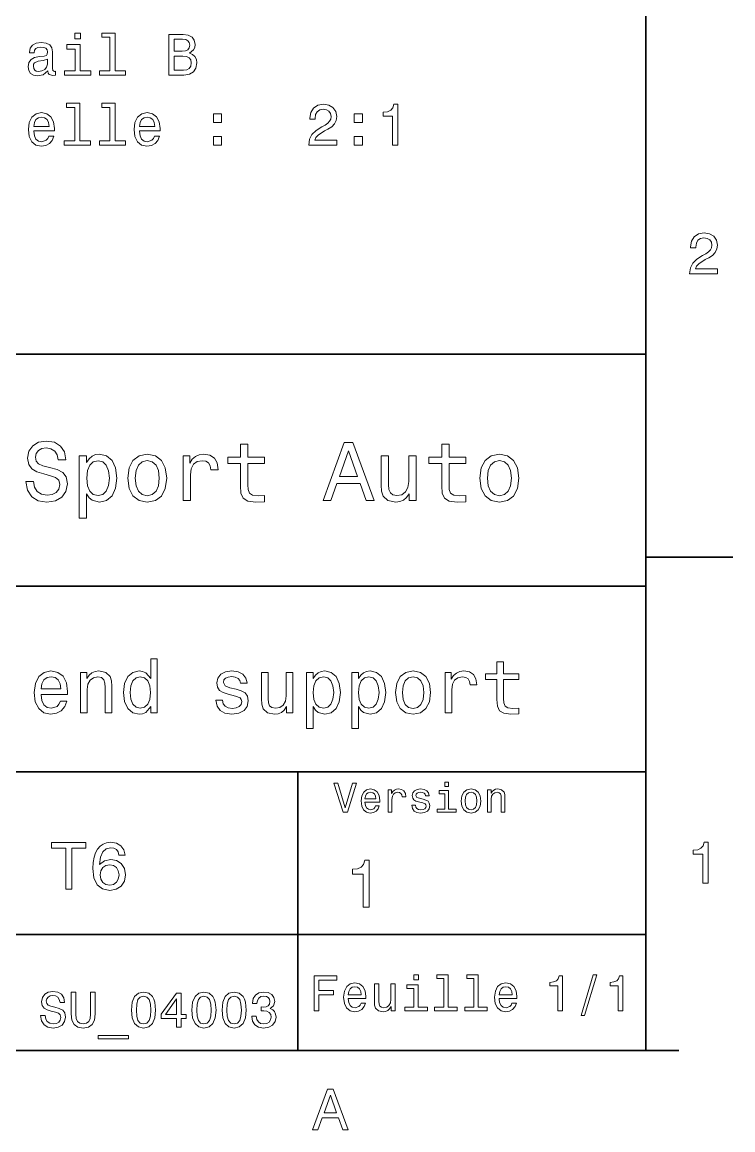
# Model space of a CAD drawing. Extents: x 0 to 297, y 0 to 210.
# Drawn here: x 233.2 to 294.5, y 3.2 to 98.6 of the extents above; entities that cross this region are included whole.
import ezdxf

# ---------------------------------------------------------------- set-up
doc = ezdxf.new("R2010")
doc.units = 0

msp = doc.modelspace()

# ---------------------------------------------------------------- linework, layer by layer
at = {"color": 7, "lineweight": 35}
for p, q in [((287, 10), (287, 200)), ((97, 70), (287, 70)), ((287, 70), (287, 10)), ((162, 50), (287, 50)), ((162, 34), (287, 34)), ((257, 10), (257, 34)), ((162, 20), (287, 20)), ((12.844055, 10), (289.844055, 10)), ((97, 10), (287, 10))]:
    msp.add_line(p, q, dxfattribs=at)
at = {"color": 7, "lineweight": 35, "ltscale": 0.1875}
msp.add_line((287, 52.5), (294.5, 52.5), dxfattribs=at)
at = {"color": 7, "lineweight": 13}
for points in [[(238.25148, 97.669472), (237.782455, 97.669472), (237.782455, 97.165146), (238.25148, 97.165146)], [(240.798309, 97.296272), (240.798309, 94.421631), (239.885483, 94.421631), (239.885483, 94.048431), (242.149902, 94.048431), (242.149902, 94.421631), (241.242111, 94.421631), (241.242111, 97.669472), (240.102341, 97.669472), (240.102341, 97.296272)], [(247.66214, 95.939644), (248.015167, 96.232147), (248.105942, 96.428833), (248.1362, 96.670914), (248.070648, 97.049149), (247.873962, 97.321487), (247.556244, 97.487915), (247.112427, 97.548431), (245.86676, 97.548431), (245.86676, 94.048431), (247.183044, 94.048431), (247.652054, 94.119034), (248.000046, 94.325806), (248.216904, 94.653618), (248.292542, 95.09742), (248.247162, 95.394974), (248.126129, 95.64209), (247.929443, 95.823647)], [(235.452484, 94.401459), (235.452484, 94.38633), (235.477707, 94.214859), (235.55336, 94.093819), (235.871078, 93.998001), (236.118195, 94.038345), (236.118195, 94.381287), (236.012283, 94.366158), (235.871078, 94.431717), (235.845856, 94.633446), (235.845856, 96.035461), (235.785339, 96.393532), (235.608826, 96.645691), (235.301193, 96.796989), (234.867477, 96.852463), (234.443848, 96.791946), (234.131165, 96.620476), (233.934479, 96.353188), (233.868912, 96.00016), (233.868912, 95.969902), (234.267334, 95.969902), (234.302628, 96.181717), (234.413589, 96.333015), (234.595139, 96.42379), (234.852341, 96.459091), (235.099457, 96.433876), (235.27597, 96.358231), (235.381882, 96.227104), (235.417191, 96.045547), (235.397018, 95.833733), (235.316315, 95.727829), (235.114594, 95.677391), (234.736343, 95.637047), (234.302628, 95.546272), (233.994995, 95.384888), (233.813446, 95.132729), (233.757965, 94.759529), (233.808395, 94.426674), (233.964737, 94.179558), (234.216904, 94.023216), (234.56488, 93.967743), (235.033905, 94.073647)], [(238.236343, 94.421631), (238.236343, 96.665863), (237.096588, 96.665863), (237.096588, 96.287628), (237.792542, 96.287628), (237.792542, 94.421631), (236.884766, 94.421631), (236.884766, 94.048431), (239.154221, 94.048431), (239.154221, 94.421631)], [(247.016617, 96.095985), (246.330734, 96.095985), (246.330734, 97.129845), (247.056961, 97.129845), (247.329285, 97.099586), (247.520935, 97.008804), (247.636932, 96.852463), (247.677277, 96.620476), (247.631882, 96.388489), (247.510849, 96.227104), (247.304077, 96.126244)], [(247.127563, 94.467018), (246.330734, 94.467018), (246.330734, 95.672348), (247.082169, 95.672348), (247.399902, 95.637047), (247.626846, 95.531143), (247.763, 95.349586), (247.808395, 95.087334), (247.763, 94.809959), (247.636932, 94.618317), (247.42511, 94.502319)], [(235.402054, 94.996559), (235.341537, 94.734314), (235.180161, 94.532578), (234.93808, 94.401459), (234.640533, 94.356071), (234.448883, 94.381287), (234.312714, 94.461975), (234.22699, 94.603188), (234.201767, 94.799873), (234.221939, 94.976387), (234.302628, 95.102463), (234.625397, 95.243675), (235.033905, 95.304192), (235.402054, 95.425232)], [(237.762283, 91.249443), (237.762283, 88.374802), (236.849457, 88.374802), (236.849457, 88.001602), (239.113876, 88.001602), (239.113876, 88.374802), (238.206085, 88.374802), (238.206085, 91.622643), (237.066315, 91.622643), (237.066315, 91.249443)], [(240.798309, 91.249443), (240.798309, 88.374802), (239.885483, 88.374802), (239.885483, 88.001602), (242.149902, 88.001602), (242.149902, 88.374802), (241.242111, 88.374802), (241.242111, 91.622643), (240.102341, 91.622643), (240.102341, 91.249443)], [(234.232025, 89.227104), (236.007248, 89.227104), (236.012283, 89.433876), (235.931595, 90.013847), (235.709686, 90.447571), (235.356674, 90.709816), (234.88765, 90.805634), (234.428711, 90.704773), (234.075684, 90.422348), (233.84874, 89.963417), (233.768051, 89.358231), (233.843704, 88.737915), (234.070648, 88.284019), (234.418625, 88.001602), (234.872513, 87.905785), (235.265884, 87.971344), (235.588654, 88.142815), (235.825684, 88.415146), (235.961853, 88.778259), (235.523102, 88.778259), (235.432312, 88.57653), (235.301193, 88.425232), (234.927994, 88.304199), (234.640533, 88.359673), (234.423676, 88.536186), (234.282455, 88.823647), (234.232025, 89.211975)], [(243.340103, 89.227104), (245.115311, 89.227104), (245.120361, 89.433876), (245.039673, 90.013847), (244.817764, 90.447571), (244.464737, 90.709816), (243.995712, 90.805634), (243.536789, 90.704773), (243.183762, 90.422348), (242.956818, 89.963417), (242.876114, 89.358231), (242.951767, 88.737915), (243.178711, 88.284019), (243.526703, 88.001602), (243.980591, 87.905785), (244.373962, 87.971344), (244.696732, 88.142815), (244.933762, 88.415146), (245.069916, 88.778259), (244.631165, 88.778259), (244.54039, 88.57653), (244.409256, 88.425232), (244.036057, 88.304199), (243.748596, 88.359673), (243.531738, 88.536186), (243.390533, 88.823647), (243.340103, 89.211975)], [(249.719788, 89.958374), (250.415741, 89.958374), (250.415741, 90.709816), (249.719788, 90.709816)], [(257.945282, 88.001602), (260.350891, 88.001602), (260.350891, 88.435318), (258.449615, 88.435318), (258.555511, 88.672348), (258.737061, 88.869034), (259.296875, 89.227104), (259.594421, 89.378403), (259.927277, 89.595261), (260.164307, 89.847427), (260.300476, 90.144974), (260.350891, 90.482872), (260.265167, 90.906502), (260.028137, 91.239357), (259.665039, 91.451172), (259.196014, 91.526817), (258.711853, 91.441086), (258.343689, 91.204048), (258.106659, 90.825813), (258.02597, 90.32653), (258.02597, 90.255928), (258.484924, 90.255928), (258.484924, 90.296272), (258.530304, 90.639214), (258.666473, 90.891373), (258.883331, 91.052757), (259.170776, 91.108231), (259.463287, 91.0578), (259.680145, 90.931717), (259.82135, 90.735031), (259.871796, 90.487915), (259.836487, 90.255928), (259.740662, 90.059242), (259.579285, 89.887772), (259.357391, 89.736473), (259.059845, 89.575089), (258.565613, 89.262405), (258.217621, 88.929558), (258.010834, 88.5261), (257.945282, 88.016731)], [(261.863861, 89.958374), (262.559845, 89.958374), (262.559845, 90.709816), (261.863861, 90.709816)], [(265.157104, 88.001602), (265.616028, 88.001602), (265.616028, 91.526817), (265.273102, 91.526817), (265.182312, 91.219185), (265.000763, 91.012405), (264.723389, 90.891373), (264.340088, 90.851028), (264.340088, 90.492958), (265.157104, 90.492958)], [(234.232025, 89.600304), (234.287506, 89.948288), (234.423676, 90.20549), (234.630447, 90.361832), (234.902771, 90.417305), (235.170074, 90.361832), (235.376846, 90.20549), (235.502914, 89.948288), (235.548309, 89.600304)], [(243.340103, 89.600304), (243.395569, 89.948288), (243.531738, 90.20549), (243.73851, 90.361832), (244.010849, 90.417305), (244.278137, 90.361832), (244.484909, 90.20549), (244.610992, 89.948288), (244.656372, 89.600304)], [(249.719788, 88.001602), (250.415741, 88.001602), (250.415741, 88.753044), (249.719788, 88.753044)], [(261.863861, 88.001602), (262.559845, 88.001602), (262.559845, 88.753044), (261.863861, 88.753044)], [(290.76947, 76.916786), (293.175079, 76.916786), (293.175079, 77.350502), (291.273773, 77.350502), (291.3797, 77.587532), (291.561249, 77.784218), (292.121033, 78.142288), (292.418579, 78.293587), (292.751434, 78.510445), (292.988464, 78.762604), (293.124634, 79.060158), (293.175079, 79.398056), (293.089355, 79.821686), (292.852325, 80.154541), (292.489197, 80.366356), (292.020172, 80.442001), (291.536041, 80.35627), (291.167877, 80.119232), (290.930847, 79.740997), (290.850159, 79.241714), (290.850159, 79.171112), (291.309082, 79.171112), (291.309082, 79.211456), (291.354462, 79.554398), (291.490631, 79.806557), (291.707489, 79.967941), (291.994965, 80.023415), (292.287476, 79.972984), (292.504333, 79.846901), (292.645538, 79.650215), (292.695984, 79.403099), (292.660675, 79.171112), (292.56485, 78.974426), (292.403473, 78.802956), (292.181549, 78.651657), (291.884003, 78.490273), (291.389771, 78.177589), (291.041779, 77.844742), (290.835022, 77.441284), (290.76947, 76.931915)], [(234.20462, 59.030979), (233.548996, 59.030979), (233.693085, 58.267288), (234.053314, 57.70533), (234.608078, 57.366714), (235.357361, 57.244236), (236.099426, 57.359509), (236.654175, 57.67651), (237.007202, 58.17363), (237.136902, 58.82925), (237.028824, 59.420029), (236.726227, 59.801872), (236.236313, 60.054031), (235.580704, 60.241352), (235.018738, 60.378242), (234.651306, 60.536743), (234.442368, 60.767288), (234.377533, 61.127522), (234.442368, 61.451729), (234.629684, 61.696686), (234.917877, 61.862389), (235.314133, 61.920029), (235.71759, 61.84798), (236.034592, 61.653458), (236.24353, 61.32925), (236.344391, 60.889767), (237, 60.889767), (237, 60.904179), (236.884735, 61.581409), (236.546112, 62.085732), (236.01297, 62.402737), (235.292511, 62.510807), (234.644104, 62.402737), (234.139771, 62.100143), (233.815567, 61.631844), (233.700287, 61.026657), (233.793961, 60.486309), (234.067734, 60.118874), (234.5, 59.873917), (235.09079, 59.6866), (235.674362, 59.520893), (236.113831, 59.362389), (236.380402, 59.131844), (236.47406, 58.757202), (236.387619, 58.375359), (236.164276, 58.087173), (235.825653, 57.907059), (235.386169, 57.849422), (234.896255, 57.928673), (234.521622, 58.159222), (234.283875, 58.533859)], [(252.05043, 60.579971), (252.05043, 58.64193), (252.093658, 58.015129), (252.29538, 57.582851), (252.698853, 57.330688), (253.383286, 57.244236), (254.132568, 57.280258), (254.132568, 57.827808), (253.585022, 57.78458), (253.087891, 57.842216), (252.82132, 58.022331), (252.706055, 58.324928), (252.684448, 58.75), (252.684448, 60.579971), (254.132568, 60.579971), (254.132568, 61.120316), (252.684448, 61.120316), (252.684448, 62.251438), (252.05043, 62.251438), (252.05043, 61.120316), (250.955322, 61.120316), (250.955322, 60.579971)], [(259.175781, 57.381123), (259.838623, 57.381123), (260.364563, 58.850864), (262.360229, 58.850864), (262.886169, 57.381123), (263.563416, 57.381123), (261.733429, 62.388329), (260.998566, 62.388329)], [(269.399109, 60.579971), (269.399109, 58.64193), (269.442352, 58.015129), (269.644073, 57.582851), (270.047546, 57.330688), (270.731995, 57.244236), (271.481262, 57.280258), (271.481262, 57.827808), (270.933716, 57.78458), (270.436584, 57.842216), (270.170013, 58.022331), (270.054749, 58.324928), (270.033142, 58.75), (270.033142, 60.579971), (271.481262, 60.579971), (271.481262, 61.120316), (270.033142, 61.120316), (270.033142, 62.251438), (269.399109, 62.251438), (269.399109, 61.120316), (268.304016, 61.120316), (268.304016, 60.579971)], [(238.786743, 60.652016), (238.786743, 61.25), (238.15274, 61.25), (238.15274, 55.882565), (238.786743, 55.882565), (238.786743, 57.971901), (239.010101, 57.633286), (239.262253, 57.409943), (239.896271, 57.244236), (240.50145, 57.381123), (240.976959, 57.791786), (241.286743, 58.440201), (241.402023, 59.319164), (241.286743, 60.190922), (240.976959, 60.839336), (240.50145, 61.242794), (239.896271, 61.386887), (239.550446, 61.343658), (239.255051, 61.206772), (239.002899, 60.976223)], [(242.338623, 59.311958), (242.453888, 58.432995), (242.785309, 57.78458), (243.311249, 57.381123), (244.017303, 57.244236), (244.716141, 57.381123), (245.242081, 57.777374), (245.573486, 58.425793), (245.695969, 59.311958), (245.573486, 60.190922), (245.242081, 60.846542), (244.716141, 61.242794), (244.017303, 61.386887), (243.311249, 61.242794), (242.785309, 60.839336), (242.453888, 60.190922)], [(247.100861, 57.381123), (247.734863, 57.381123), (247.734863, 59.592937), (247.799713, 60.12608), (247.994232, 60.507923), (248.311249, 60.738472), (248.736313, 60.817722), (249.053314, 60.767288), (249.291077, 60.623199), (249.435165, 60.378242), (249.485596, 60.046829), (250.126801, 60.046829), (250.040344, 60.630402), (249.802597, 61.048271), (249.406342, 61.30043), (248.865997, 61.386887), (248.498566, 61.32925), (248.181549, 61.185158), (247.900574, 60.940201), (247.677246, 60.608788), (247.677246, 61.25), (247.100861, 61.25)], [(260.595093, 59.463257), (261.365997, 61.667866), (262.136902, 59.463257)], [(267.194519, 61.25), (266.560516, 61.25), (266.560516, 59.016571), (266.488464, 58.497837), (266.279541, 58.123196), (265.955322, 57.892651), (265.530243, 57.820602), (265.19165, 57.878242), (264.975494, 58.051151), (264.853027, 58.346542), (264.824219, 58.764408), (264.824219, 61.25), (264.190186, 61.25), (264.190186, 58.706772), (264.211792, 58.195244), (264.348694, 57.770172), (264.766571, 57.381123), (265.436584, 57.244236), (265.796814, 57.294666), (266.106628, 57.424351), (266.373199, 57.647694), (266.589325, 57.971901), (266.589325, 57.381123), (267.194519, 57.381123)], [(272.698853, 59.311958), (272.814117, 58.432995), (273.145508, 57.78458), (273.671448, 57.381123), (274.377502, 57.244236), (275.076355, 57.381123), (275.602295, 57.777374), (275.933716, 58.425793), (276.056183, 59.311958), (275.933716, 60.190922), (275.602295, 60.846542), (275.076355, 61.242794), (274.377502, 61.386887), (273.671448, 61.242794), (273.145508, 60.839336), (272.814117, 60.190922)], [(239.788193, 57.8134), (239.363129, 57.907059), (239.053314, 58.195244), (238.858795, 58.663544), (238.793945, 59.319164), (238.858795, 59.967579), (239.053314, 60.435879), (239.363129, 60.716858), (239.788193, 60.817722), (240.177246, 60.716858), (240.48703, 60.428673), (240.681564, 59.960373), (240.753601, 59.319164), (240.681564, 58.67075), (240.48703, 58.195244), (240.177246, 57.907059)], [(242.98703, 59.319164), (243.05188, 59.967579), (243.253601, 60.435879), (243.57782, 60.72406), (244.017303, 60.824928), (244.449585, 60.72406), (244.773773, 60.443081), (244.97551, 59.967579), (245.047546, 59.319164), (244.97551, 58.663544), (244.773773, 58.188038), (244.449585, 57.899853), (244.017303, 57.806194), (243.57782, 57.899853), (243.253601, 58.188038), (243.05188, 58.663544)], [(273.34726, 59.319164), (273.412109, 59.967579), (273.613831, 60.435879), (273.938019, 60.72406), (274.377502, 60.824928), (274.809784, 60.72406), (275.134003, 60.443081), (275.335724, 59.967579), (275.407776, 59.319164), (275.335724, 58.663544), (275.134003, 58.188038), (274.809784, 57.899853), (274.377502, 57.806194), (273.938019, 57.899853), (273.613831, 58.188038), (273.412109, 58.663544)], [(244.310516, 39.638382), (244.310516, 39.100197), (244.881134, 39.100197), (244.881134, 43.755817), (244.317001, 43.755817), (244.317001, 42.050484), (243.882568, 42.543282), (243.616714, 42.659996), (243.311951, 42.705383), (242.760803, 42.575703), (242.332855, 42.212589), (242.054047, 41.629017), (241.956772, 40.844433), (242.054047, 40.059853), (242.332855, 39.469795), (242.760803, 39.100197), (243.311951, 38.976997), (243.616714, 39.022388), (243.889053, 39.139103)], [(274.163544, 41.97916), (274.163544, 40.234924), (274.202454, 39.670803), (274.384003, 39.281754), (274.747131, 39.05481), (275.363098, 38.976997), (276.037476, 39.009418), (276.037476, 39.502213), (275.544678, 39.46331), (275.09726, 39.515182), (274.857361, 39.677288), (274.753601, 39.949619), (274.734131, 40.332184), (274.734131, 41.97916), (276.037476, 41.97916), (276.037476, 42.465469), (274.734131, 42.465469), (274.734131, 43.483482), (274.163544, 43.483482), (274.163544, 42.465469), (273.177948, 42.465469), (273.177948, 41.97916)], [(234.863113, 40.675846), (237.145538, 40.675846), (237.152008, 40.941696), (237.048279, 41.687374), (236.76297, 42.24501), (236.309082, 42.582184), (235.706055, 42.705383), (235.115997, 42.575703), (234.662109, 42.212589), (234.370316, 41.622532), (234.266571, 40.844433), (234.363831, 40.046883), (234.655624, 39.46331), (235.103027, 39.100197), (235.6866, 38.976997), (236.192368, 39.061291), (236.607346, 39.281754), (236.912109, 39.631897), (237.087173, 40.098755), (236.523056, 40.098755), (236.406342, 39.83939), (236.237747, 39.644867), (235.757919, 39.489246), (235.388336, 39.56057), (235.109512, 39.787518), (234.927948, 40.157112), (234.863113, 40.656391)], [(234.863113, 41.155674), (234.934433, 41.603077), (235.109512, 41.933769), (235.375366, 42.134781), (235.725494, 42.206104), (236.069168, 42.134781), (236.335022, 41.933769), (236.497116, 41.603077), (236.555481, 41.155674)], [(238.267288, 39.100197), (238.837891, 39.100197), (238.837891, 41.110283), (238.896255, 41.57066), (239.08429, 41.907833), (239.376068, 42.115326), (239.765137, 42.193138), (240.07637, 42.128296), (240.270889, 41.953224), (240.368164, 41.661438), (240.400574, 41.272388), (240.400574, 39.100197), (240.971191, 39.100197), (240.971191, 41.389103), (240.945251, 41.849476), (240.828522, 42.23204), (240.445953, 42.582184), (239.849426, 42.705383), (239.518738, 42.659996), (239.239914, 42.536797), (239, 42.329304), (238.811951, 42.050484), (238.811951, 42.582184), (238.267288, 42.582184)], [(243.409225, 42.193138), (243.785309, 42.10236), (244.070618, 41.849476), (244.239197, 41.428005), (244.304047, 40.844433), (244.239197, 40.254375), (244.070618, 39.832905), (243.785309, 39.57354), (243.409225, 39.489246), (243.052597, 39.57354), (242.780258, 39.832905), (242.598694, 40.26086), (242.540344, 40.844433), (242.598694, 41.421524), (242.780258, 41.842991), (243.052597, 42.10236)], [(251.682999, 41.129734), (251.131836, 41.259418), (250.723343, 41.408554), (250.587173, 41.71331), (250.626083, 41.927284), (250.762238, 42.082905), (250.982712, 42.180168), (251.30043, 42.219074), (251.605194, 42.180168), (251.845093, 42.063454), (252.000732, 41.888382), (252.065552, 41.654953), (252.623199, 41.654953), (252.623199, 41.667919), (252.52594, 42.08939), (252.260086, 42.420082), (251.845093, 42.627575), (251.30043, 42.705383), (250.749283, 42.627575), (250.34726, 42.413597), (250.094391, 42.095875), (250.016571, 41.693855), (250.074921, 41.30481), (250.256485, 41.032475), (250.554749, 40.837948), (250.989197, 40.701782), (251.624634, 40.546162), (252.013687, 40.38406), (252.117432, 40.254375), (252.156342, 40.059853), (252.097992, 39.819939), (251.942368, 39.638382), (251.689484, 39.521667), (251.352295, 39.482761), (250.995682, 39.521667), (250.736313, 39.657833), (250.561249, 39.878296), (250.489914, 40.183048), (249.938751, 40.183048), (250.029541, 39.664318), (250.29538, 39.288239), (250.716858, 39.061291), (251.30043, 38.976997), (251.909943, 39.061291), (252.357361, 39.288239), (252.629684, 39.651348), (252.726944, 40.124691), (252.655609, 40.533195), (252.45462, 40.812012), (252.123917, 40.993568)], [(256.565552, 42.582184), (255.994965, 42.582184), (255.994965, 40.572098), (255.930115, 40.10524), (255.742065, 39.768063), (255.450287, 39.56057), (255.067719, 39.495731), (254.76297, 39.547604), (254.568451, 39.703224), (254.458221, 39.969074), (254.432281, 40.345154), (254.432281, 42.582184), (253.861664, 42.582184), (253.861664, 40.293282), (253.881134, 39.832905), (254.004333, 39.45034), (254.380402, 39.100197), (254.983429, 38.976997), (255.307648, 39.022388), (255.586456, 39.139103), (255.82637, 39.340111), (256.020905, 39.631897), (256.020905, 39.100197), (256.565552, 39.100197)], [(258.322754, 42.044003), (258.322754, 42.582184), (257.752167, 42.582184), (257.752167, 37.751495), (258.322754, 37.751495), (258.322754, 39.631897), (258.523773, 39.327141), (258.750732, 39.126133), (259.32132, 38.976997), (259.865997, 39.100197), (260.293945, 39.469795), (260.572754, 40.053368), (260.676514, 40.844433), (260.572754, 41.629017), (260.293945, 42.212589), (259.865997, 42.575703), (259.32132, 42.705383), (259.010071, 42.666481), (258.744232, 42.543282), (258.517273, 42.335789)], [(259.22406, 39.489246), (258.841492, 39.57354), (258.562683, 39.832905), (258.387604, 40.254375), (258.329254, 40.844433), (258.387604, 41.428005), (258.562683, 41.849476), (258.841492, 42.10236), (259.22406, 42.193138), (259.574219, 42.10236), (259.853027, 41.842991), (260.028107, 41.421524), (260.092957, 40.844433), (260.028107, 40.26086), (259.853027, 39.832905), (259.574219, 39.57354)], [(262.226227, 42.044003), (262.226227, 42.582184), (261.655609, 42.582184), (261.655609, 37.751495), (262.226227, 37.751495), (262.226227, 39.631897), (262.427246, 39.327141), (262.654175, 39.126133), (263.224792, 38.976997), (263.76947, 39.100197), (264.197388, 39.469795), (264.476227, 40.053368), (264.579956, 40.844433), (264.476227, 41.629017), (264.197388, 42.212589), (263.76947, 42.575703), (263.224792, 42.705383), (262.913544, 42.666481), (262.647705, 42.543282), (262.420746, 42.335789)], [(263.127502, 39.489246), (262.744965, 39.57354), (262.466125, 39.832905), (262.291077, 40.254375), (262.232727, 40.844433), (262.291077, 41.428005), (262.466125, 41.849476), (262.744965, 42.10236), (263.127502, 42.193138), (263.477661, 42.10236), (263.75647, 41.842991), (263.931549, 41.421524), (263.996399, 40.844433), (263.931549, 40.26086), (263.75647, 39.832905), (263.477661, 39.57354)], [(265.422913, 40.837948), (265.526672, 40.046883), (265.824921, 39.46331), (266.298279, 39.100197), (266.933716, 38.976997), (267.562683, 39.100197), (268.036011, 39.456825), (268.33429, 40.040398), (268.444519, 40.837948), (268.33429, 41.629017), (268.036011, 42.219074), (267.562683, 42.575703), (266.933716, 42.705383), (266.298279, 42.575703), (265.824921, 42.212589), (265.526672, 41.629017)], [(266.00647, 40.844433), (266.06485, 41.428005), (266.246399, 41.849476), (266.538177, 42.108841), (266.933716, 42.199619), (267.322754, 42.108841), (267.614563, 41.855961), (267.796112, 41.428005), (267.860962, 40.844433), (267.796112, 40.254375), (267.614563, 39.82642), (267.322754, 39.567055), (266.933716, 39.482761), (266.538177, 39.567055), (266.246399, 39.82642), (266.06485, 40.254375)], [(269.708923, 39.100197), (270.279541, 39.100197), (270.279541, 41.090832), (270.337891, 41.57066), (270.51297, 41.914318), (270.798279, 42.121811), (271.180847, 42.193138), (271.466125, 42.147747), (271.680115, 42.018063), (271.809814, 41.797604), (271.855194, 41.499332), (272.432281, 41.499332), (272.354462, 42.024548), (272.140503, 42.400631), (271.783875, 42.627575), (271.297546, 42.705383), (270.966858, 42.653511), (270.681549, 42.523827), (270.42868, 42.303368), (270.227661, 42.005096), (270.227661, 42.582184), (269.708923, 42.582184)], [(261.71109, 33.03458), (261.08429, 30.905619), (260.439484, 33.03458), (260.09726, 33.03458), (260.904175, 30.530979), (261.264404, 30.530979), (262.053314, 33.03458)], [(262.784576, 31.40634), (264.052582, 31.40634), (264.056183, 31.554033), (263.998566, 31.9683), (263.840057, 32.278099), (263.587891, 32.465416), (263.252869, 32.533859), (262.925079, 32.461815), (262.672913, 32.260086), (262.510803, 31.932276), (262.453156, 31.5), (262.507202, 31.056915), (262.669312, 30.732708), (262.917877, 30.530979), (263.242065, 30.462536), (263.523041, 30.509365), (263.753601, 30.631844), (263.922913, 30.826368), (264.020172, 31.085733), (263.706787, 31.085733), (263.641937, 30.941643), (263.548279, 30.833572), (263.281708, 30.747118), (263.076355, 30.786743), (262.921478, 30.912823), (262.820618, 31.118155), (262.784576, 31.395533)], [(264.794678, 30.530979), (265.111664, 30.530979), (265.111664, 31.636887), (265.144104, 31.903458), (265.241364, 32.094379), (265.399841, 32.209652), (265.612396, 32.249279), (265.770905, 32.224064), (265.889771, 32.152016), (265.961823, 32.029537), (265.98703, 31.863832), (266.307648, 31.863832), (266.264404, 32.155621), (266.145538, 32.364552), (265.947418, 32.490635), (265.677246, 32.533859), (265.49353, 32.505043), (265.335022, 32.432995), (265.194519, 32.310516), (265.082855, 32.144814), (265.082855, 32.465416), (264.794678, 32.465416)], [(267.791779, 31.658501), (267.485596, 31.730547), (267.258636, 31.8134), (267.182983, 31.982708), (267.20462, 32.101585), (267.280273, 32.188038), (267.40274, 32.242073), (267.579254, 32.263687), (267.748566, 32.242073), (267.881836, 32.177231), (267.968292, 32.079971), (268.004333, 31.950287), (268.314117, 31.950287), (268.314117, 31.957493), (268.260101, 32.191643), (268.112396, 32.375359), (267.881836, 32.490635), (267.579254, 32.533859), (267.273041, 32.490635), (267.049713, 32.371758), (266.90921, 32.195244), (266.865997, 31.971901), (266.898407, 31.755764), (266.999268, 31.604465), (267.164978, 31.496397), (267.406342, 31.420748), (267.759369, 31.334293), (267.975494, 31.244236), (268.033142, 31.17219), (268.054749, 31.064121), (268.022339, 30.930836), (267.935883, 30.829971), (267.79538, 30.765129), (267.608063, 30.743515), (267.409943, 30.765129), (267.265839, 30.840778), (267.168579, 30.963255), (267.128967, 31.132565), (266.822754, 31.132565), (266.873199, 30.844379), (267.020905, 30.635447), (267.255035, 30.509365), (267.579254, 30.462536), (267.917877, 30.509365), (268.166412, 30.635447), (268.317719, 30.837175), (268.371765, 31.100143), (268.332123, 31.327089), (268.220459, 31.481987), (268.036743, 31.582851)], [(269.992798, 33.117435), (269.657776, 33.117435), (269.657776, 32.757202), (269.992798, 32.757202)], [(271.087891, 31.496397), (271.145538, 31.056915), (271.311249, 30.732708), (271.574219, 30.530979), (271.927246, 30.462536), (272.276672, 30.530979), (272.539612, 30.729107), (272.705322, 31.053314), (272.766571, 31.496397), (272.705322, 31.935879), (272.539612, 32.263687), (272.276672, 32.461815), (271.927246, 32.533859), (271.574219, 32.461815), (271.311249, 32.260086), (271.145538, 31.935879)], [(273.350159, 30.530979), (273.667145, 30.530979), (273.667145, 31.647694), (273.699554, 31.903458), (273.804047, 32.090778), (273.966125, 32.206051), (274.182281, 32.249279), (274.355194, 32.213257), (274.463257, 32.115993), (274.517303, 31.95389), (274.535309, 31.737751), (274.535309, 30.530979), (274.852295, 30.530979), (274.852295, 31.802593), (274.837891, 32.058357), (274.773041, 32.270893), (274.560516, 32.465416), (274.229095, 32.533859), (274.04538, 32.508644), (273.890503, 32.440201), (273.757202, 32.324928), (273.65274, 32.170029), (273.65274, 32.465416), (273.350159, 32.465416)], [(262.784576, 31.672911), (262.824219, 31.921469), (262.921478, 32.105186), (263.069153, 32.216858), (263.263702, 32.256485), (263.45462, 32.216858), (263.602295, 32.105186), (263.692352, 31.921469), (263.724792, 31.672911)], [(269.981995, 30.79755), (269.981995, 32.400574), (269.167877, 32.400574), (269.167877, 32.130402), (269.664978, 32.130402), (269.664978, 30.79755), (269.016571, 30.79755), (269.016571, 30.530979), (270.637604, 30.530979), (270.637604, 30.79755)], [(271.412109, 31.5), (271.444519, 31.824207), (271.54538, 32.058357), (271.707489, 32.20245), (271.927246, 32.25288), (272.143372, 32.20245), (272.305481, 32.061958), (272.406342, 31.824207), (272.442352, 31.5), (272.406342, 31.17219), (272.305481, 30.934437), (272.143372, 30.790344), (271.927246, 30.743515), (271.707489, 30.790344), (271.54538, 30.934437), (271.444519, 31.17219)], [(236.991196, 23.91473), (237.521454, 23.91473), (237.521454, 27.43058), (238.731827, 27.43058), (238.731827, 27.91473), (235.775055, 27.91473), (235.775055, 27.43058), (236.991196, 27.43058)], [(242.109344, 26.83692), (241.999847, 27.30378), (241.746246, 27.649601), (241.354309, 27.86862), (240.847107, 27.943548), (240.50705, 27.903202), (240.213104, 27.793694), (239.953735, 27.615019), (239.734711, 27.361416), (239.561798, 27.044413), (239.434998, 26.658245), (239.354309, 26.202915), (239.331253, 25.689945), (239.423477, 24.871502), (239.705902, 24.277842), (240.161224, 23.920494), (240.783707, 23.799456), (241.342773, 23.903202), (241.769287, 24.174095), (242.045959, 24.600609), (242.143936, 25.142395), (242.045959, 25.689945), (241.780823, 26.110695), (241.371597, 26.375826), (240.864395, 26.468044), (240.316849, 26.35277), (239.907623, 26.02424), (239.99408, 26.658245), (240.178513, 27.113577), (240.460938, 27.38447), (240.852875, 27.47669), (241.141052, 27.43058), (241.360077, 27.309544), (241.504166, 27.107813), (241.579086, 26.83692)], [(291.909241, 24.416786), (292.368164, 24.416786), (292.368164, 27.942001), (292.025208, 27.942001), (291.934448, 27.634365), (291.752899, 27.427593), (291.475525, 27.306557), (291.092224, 27.266211), (291.092224, 26.90814), (291.909241, 26.90814)], [(241.584854, 25.136633), (241.521454, 24.77352), (241.360077, 24.496862), (241.100708, 24.312424), (240.777939, 24.254787), (240.437881, 24.312424), (240.178513, 24.491098), (240.011368, 24.767756), (239.959503, 25.130869), (240.017136, 25.488216), (240.178513, 25.759109), (240.443649, 25.932022), (240.800995, 25.995422), (241.112228, 25.932022), (241.360077, 25.764874), (241.521454, 25.49398)], [(262.631134, 22.360231), (263.155609, 22.360231), (263.155609, 26.38905), (262.763702, 26.38905), (262.659943, 26.037464), (262.452454, 25.801153), (262.135437, 25.662825), (261.697418, 25.616714), (261.697418, 25.207493), (262.631134, 25.207493)], [(258.414978, 13.428675), (258.817017, 13.428675), (258.817017, 14.807637), (260.079254, 14.807637), (260.079254, 15.166427), (258.817017, 15.166427), (258.817017, 16.065563), (260.368866, 16.065563), (260.368866, 16.428675), (258.414978, 16.428675)], [(267.389038, 16.532421), (266.98703, 16.532421), (266.98703, 16.100145), (267.389038, 16.100145)], [(269.572052, 16.212536), (269.572052, 13.748559), (268.789612, 13.748559), (268.789612, 13.428675), (270.73056, 13.428675), (270.73056, 13.748559), (269.952454, 13.748559), (269.952454, 16.532421), (268.975494, 16.532421), (268.975494, 16.212536)], [(272.174347, 16.212536), (272.174347, 13.748559), (271.391937, 13.748559), (271.391937, 13.428675), (273.332855, 13.428675), (273.332855, 13.748559), (272.554749, 13.748559), (272.554749, 16.532421), (271.57782, 16.532421), (271.57782, 16.212536)], [(279.416443, 13.428675), (279.809814, 13.428675), (279.809814, 16.450289), (279.515839, 16.450289), (279.438049, 16.1866), (279.28241, 16.009367), (279.044678, 15.905621), (278.716125, 15.871038), (278.716125, 15.564121), (279.416443, 15.564121)], [(281.42218, 13.026657), (281.720459, 13.026657), (282.766571, 16.510807), (282.463989, 16.510807)], [(284.621033, 13.428675), (285.014404, 13.428675), (285.014404, 16.450289), (284.720459, 16.450289), (284.642639, 16.1866), (284.48703, 16.009367), (284.249268, 15.905621), (283.920746, 15.871038), (283.920746, 15.564121), (284.621033, 15.564121)], [(261.341492, 14.479107), (262.863098, 14.479107), (262.867432, 14.656341), (262.798279, 15.153459), (262.608063, 15.525217), (262.305481, 15.75), (261.903473, 15.832133), (261.510101, 15.745678), (261.207489, 15.503603), (261.01297, 15.110231), (260.943817, 14.591499), (261.008636, 14.059798), (261.203156, 13.67075), (261.501434, 13.428675), (261.890503, 13.346542), (262.227661, 13.402739), (262.504333, 13.549712), (262.707489, 13.783141), (262.824219, 14.09438), (262.44812, 14.09438), (262.370331, 13.92147), (262.257935, 13.791787), (261.938049, 13.688041), (261.69165, 13.735591), (261.505768, 13.886888), (261.384735, 14.133286), (261.341492, 14.466139)], [(261.341492, 14.798992), (261.389038, 15.097262), (261.505768, 15.317724), (261.682983, 15.45173), (261.916412, 15.49928), (262.145538, 15.45173), (262.322754, 15.317724), (262.430847, 15.097262), (262.469727, 14.798992)], [(265.400574, 15.75), (265.020172, 15.75), (265.020172, 14.409943), (264.976959, 14.098703), (264.851593, 13.873919), (264.657074, 13.735591), (264.402008, 13.692364), (264.198853, 13.726946), (264.069153, 13.830692), (263.995667, 14.007925), (263.978394, 14.258646), (263.978394, 15.75), (263.597992, 15.75), (263.597992, 14.224064), (263.610962, 13.917148), (263.693085, 13.662104), (263.943817, 13.428675), (264.345825, 13.346542), (264.561951, 13.376801), (264.747833, 13.454611), (264.907776, 13.588617), (265.037476, 13.783141), (265.037476, 13.428675), (265.400574, 13.428675)], [(267.376068, 13.748559), (267.376068, 15.672191), (266.399139, 15.672191), (266.399139, 15.347983), (266.995667, 15.347983), (266.995667, 13.748559), (266.21759, 13.748559), (266.21759, 13.428675), (268.162811, 13.428675), (268.162811, 13.748559)], [(274.353027, 14.479107), (275.874634, 14.479107), (275.878967, 14.656341), (275.809814, 15.153459), (275.619598, 15.525217), (275.317017, 15.75), (274.914978, 15.832133), (274.521606, 15.745678), (274.219025, 15.503603), (274.024506, 15.110231), (273.955322, 14.591499), (274.020172, 14.059798), (274.214691, 13.67075), (274.51297, 13.428675), (274.902008, 13.346542), (275.239197, 13.402739), (275.515839, 13.549712), (275.719025, 13.783141), (275.835724, 14.09438), (275.459656, 14.09438), (275.381836, 13.92147), (275.26944, 13.791787), (274.949554, 13.688041), (274.703186, 13.735591), (274.517303, 13.886888), (274.39624, 14.133286), (274.353027, 14.466139)], [(274.353027, 14.798992), (274.400574, 15.097262), (274.517303, 15.317724), (274.694519, 15.45173), (274.927948, 15.49928), (275.157074, 15.45173), (275.33429, 15.317724), (275.442352, 15.097262), (275.481262, 14.798992)], [(235.211426, 13.010498), (234.818054, 13.010498), (234.90451, 12.552284), (235.120651, 12.215109), (235.453506, 12.011939), (235.903076, 11.938452), (236.348328, 12.007616), (236.681168, 12.197818), (236.89299, 12.496088), (236.970795, 12.889461), (236.90596, 13.243927), (236.724396, 13.473034), (236.43045, 13.624331), (236.037079, 13.736723), (235.699905, 13.818855), (235.479446, 13.913956), (235.35408, 14.052284), (235.315186, 14.268423), (235.35408, 14.462948), (235.466476, 14.609921), (235.639389, 14.709345), (235.877136, 14.743927), (236.119217, 14.7007), (236.309418, 14.583984), (236.434769, 14.389461), (236.4953, 14.125772), (236.888672, 14.125772), (236.888672, 14.134417), (236.819504, 14.540757), (236.616333, 14.843351), (236.296448, 15.033552), (235.864166, 15.098394), (235.475128, 15.033552), (235.172531, 14.851996), (234.977997, 14.571016), (234.908844, 14.207904), (234.965042, 13.883697), (235.129303, 13.663236), (235.388672, 13.516261), (235.743134, 13.40387), (236.093277, 13.304446), (236.356964, 13.209345), (236.516907, 13.071016), (236.573105, 12.846232), (236.521225, 12.617126), (236.387222, 12.444215), (236.184052, 12.336146), (235.920364, 12.301564), (235.626419, 12.349114), (235.401642, 12.487443), (235.258987, 12.712227)], [(237.463593, 13.161795), (237.524109, 12.621449), (237.71431, 12.236722), (238.034195, 12.016261), (238.496735, 11.938452), (238.954956, 12.016261), (239.274841, 12.236722), (239.465042, 12.617126), (239.529877, 13.161795), (239.529877, 15.020584), (239.127853, 15.020584), (239.127853, 13.140181), (239.088959, 12.772745), (238.972244, 12.509057), (238.773392, 12.353437), (238.496735, 12.301564), (238.211426, 12.353437), (238.012589, 12.509057), (237.895874, 12.768423), (237.861282, 13.140181), (237.861282, 15.020584), (237.463593, 15.020584)], [(242.659561, 13.486002), (242.724396, 12.807327), (242.927567, 12.323177), (243.251785, 12.029229), (243.701355, 11.934129), (244.146591, 12.029229), (244.470795, 12.323177), (244.669647, 12.807327), (244.738815, 13.486002), (244.669647, 14.160354), (244.587509, 14.428366), (244.470795, 14.648827), (244.146591, 14.942775), (243.701355, 15.042198), (243.251785, 14.942775), (242.927567, 14.644504), (242.724396, 14.160354)], [(243.074539, 13.486002), (243.109131, 14.009057), (243.217194, 14.385138), (243.411728, 14.605598), (243.701355, 14.683409), (243.986649, 14.605598), (244.181168, 14.385138), (244.289246, 14.009057), (244.323822, 13.486002), (244.289246, 12.958625), (244.181168, 12.582543), (243.986649, 12.362082), (243.701355, 12.288595), (243.411728, 12.362082), (243.217194, 12.582543), (243.109131, 12.958625)], [(246.541412, 12.020584), (246.93045, 12.020584), (246.93045, 12.7641), (247.358414, 12.7641), (247.358414, 13.109921), (246.93045, 13.109921), (246.93045, 14.955743), (246.537079, 14.955743), (245.222961, 13.144504), (245.222961, 12.7641), (246.541412, 12.7641)], [(245.586075, 13.109921), (246.541412, 14.454302), (246.541412, 13.109921)], [(247.864166, 13.486002), (247.929016, 12.807327), (248.132187, 12.323177), (248.45639, 12.029229), (248.90596, 11.934129), (249.351196, 12.029229), (249.675415, 12.323177), (249.874252, 12.807327), (249.94342, 13.486002), (249.874252, 14.160354), (249.79213, 14.428366), (249.675415, 14.648827), (249.351196, 14.942775), (248.90596, 15.042198), (248.45639, 14.942775), (248.132187, 14.644504), (247.929016, 14.160354)], [(248.27916, 13.486002), (248.313736, 14.009057), (248.421814, 14.385138), (248.616333, 14.605598), (248.90596, 14.683409), (249.191254, 14.605598), (249.385788, 14.385138), (249.493851, 14.009057), (249.528442, 13.486002), (249.493851, 12.958625), (249.385788, 12.582543), (249.191254, 12.362082), (248.90596, 12.288595), (248.616333, 12.362082), (248.421814, 12.582543), (248.313736, 12.958625)], [(250.466476, 13.486002), (250.531311, 12.807327), (250.734482, 12.323177), (251.058701, 12.029229), (251.50827, 11.934129), (251.953506, 12.029229), (252.27771, 12.323177), (252.476563, 12.807327), (252.545731, 13.486002), (252.476563, 14.160354), (252.394424, 14.428366), (252.27771, 14.648827), (251.953506, 14.942775), (251.50827, 15.042198), (251.058701, 14.942775), (250.734482, 14.644504), (250.531311, 14.160354)], [(250.88147, 13.486002), (250.916046, 14.009057), (251.024109, 14.385138), (251.218643, 14.605598), (251.50827, 14.683409), (251.793564, 14.605598), (251.988098, 14.385138), (252.096161, 14.009057), (252.130737, 13.486002), (252.096161, 12.958625), (251.988098, 12.582543), (251.793564, 12.362082), (251.50827, 12.288595), (251.218643, 12.362082), (251.024109, 12.582543), (250.916046, 12.958625)], [(253.021225, 12.962947), (253.021225, 12.932688), (253.090393, 12.517702), (253.293564, 12.206463), (253.613449, 12.007616), (254.037079, 11.934129), (254.486649, 12.007616), (254.823822, 12.197818), (255.039963, 12.500411), (255.117767, 12.889461), (255.083191, 13.144504), (254.988098, 13.351996), (254.832474, 13.511939), (254.624969, 13.628654), (254.90596, 13.862082), (255.005386, 14.233841), (254.940536, 14.571016), (254.754669, 14.826059), (254.452072, 14.986002), (254.037079, 15.042198), (253.648041, 14.973034), (253.349762, 14.782832), (253.155243, 14.480238), (253.090393, 14.078221), (253.090393, 14.047962), (253.475128, 14.047962), (253.509705, 14.324619), (253.622101, 14.523466), (253.80365, 14.644504), (254.058701, 14.687731), (254.283478, 14.653149), (254.447739, 14.562371), (254.547165, 14.415397), (254.586075, 14.21655), (254.547165, 14.004734), (254.44342, 13.862082), (254.261871, 13.775627), (254.015472, 13.749691), (253.846878, 13.754013), (253.846878, 13.412515), (254.058701, 13.421161), (254.331024, 13.382256), (254.534195, 13.278509), (254.655243, 13.109921), (254.698471, 12.889461), (254.650909, 12.63874), (254.525558, 12.452861), (254.326706, 12.336146), (254.063019, 12.297241), (253.79068, 12.340468), (253.591843, 12.470152), (253.466476, 12.677645), (253.41893, 12.962947)], [(239.797882, 11.303005), (239.797882, 11.000411), (242.400192, 11.000411), (242.400192, 11.303005)], [(258.266846, 3.166787), (258.730835, 3.166787), (259.098999, 4.195605), (260.495972, 4.195605), (260.864105, 3.166787), (261.338165, 3.166787), (260.05719, 6.67183), (259.542786, 6.67183)], [(259.260376, 4.624279), (259.799988, 6.167507), (260.33963, 4.624279)]]:
    msp.add_lwpolyline(points, close=True, dxfattribs=at)

doc.saveas('drawing.dxf')
